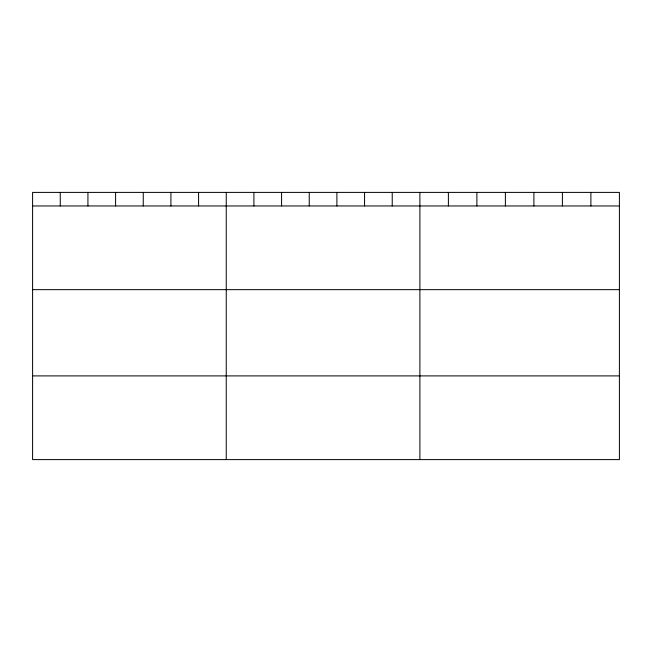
<?xml version="1.0" encoding="UTF-8"?>
<svg xmlns="http://www.w3.org/2000/svg" width="652" height="652" viewBox="0 0 652 652"><rect width="100%" height="100%" fill="white"/><g stroke="black" fill="none" stroke-linecap="round" stroke-linejoin="round"><path stroke-width="0.98" d="M619.4 205.959L619.4 459.603L32.6 459.603L32.6 192.397L619.4 192.397L619.4 205.959L32.6 205.959M32.6 289.659L619.4 289.659M32.6 375.902L619.4 375.902M590.899 192.397L590.899 205.959M562.399 192.397L562.399 205.959M533.898 192.397L533.898 205.959M505.39 192.397L505.39 205.959M476.889 192.397L476.889 205.959M448.389 192.397L448.389 205.959M419.888 192.397L419.888 459.603M392.227 192.397L392.227 205.959M364.558 192.397L364.558 205.959M336.897 192.397L336.897 205.959M309.235 192.397L309.235 205.959M281.574 192.397L281.574 205.959M253.905 192.397L253.905 205.959M226.244 192.397L226.244 459.603M198.583 192.397L198.583 205.959M170.914 192.397L170.914 205.959M143.253 192.397L143.253 205.959M115.591 192.397L115.591 205.959M87.93 192.397L87.93 205.959M60.261 192.397L60.261 205.959"/></g></svg>
